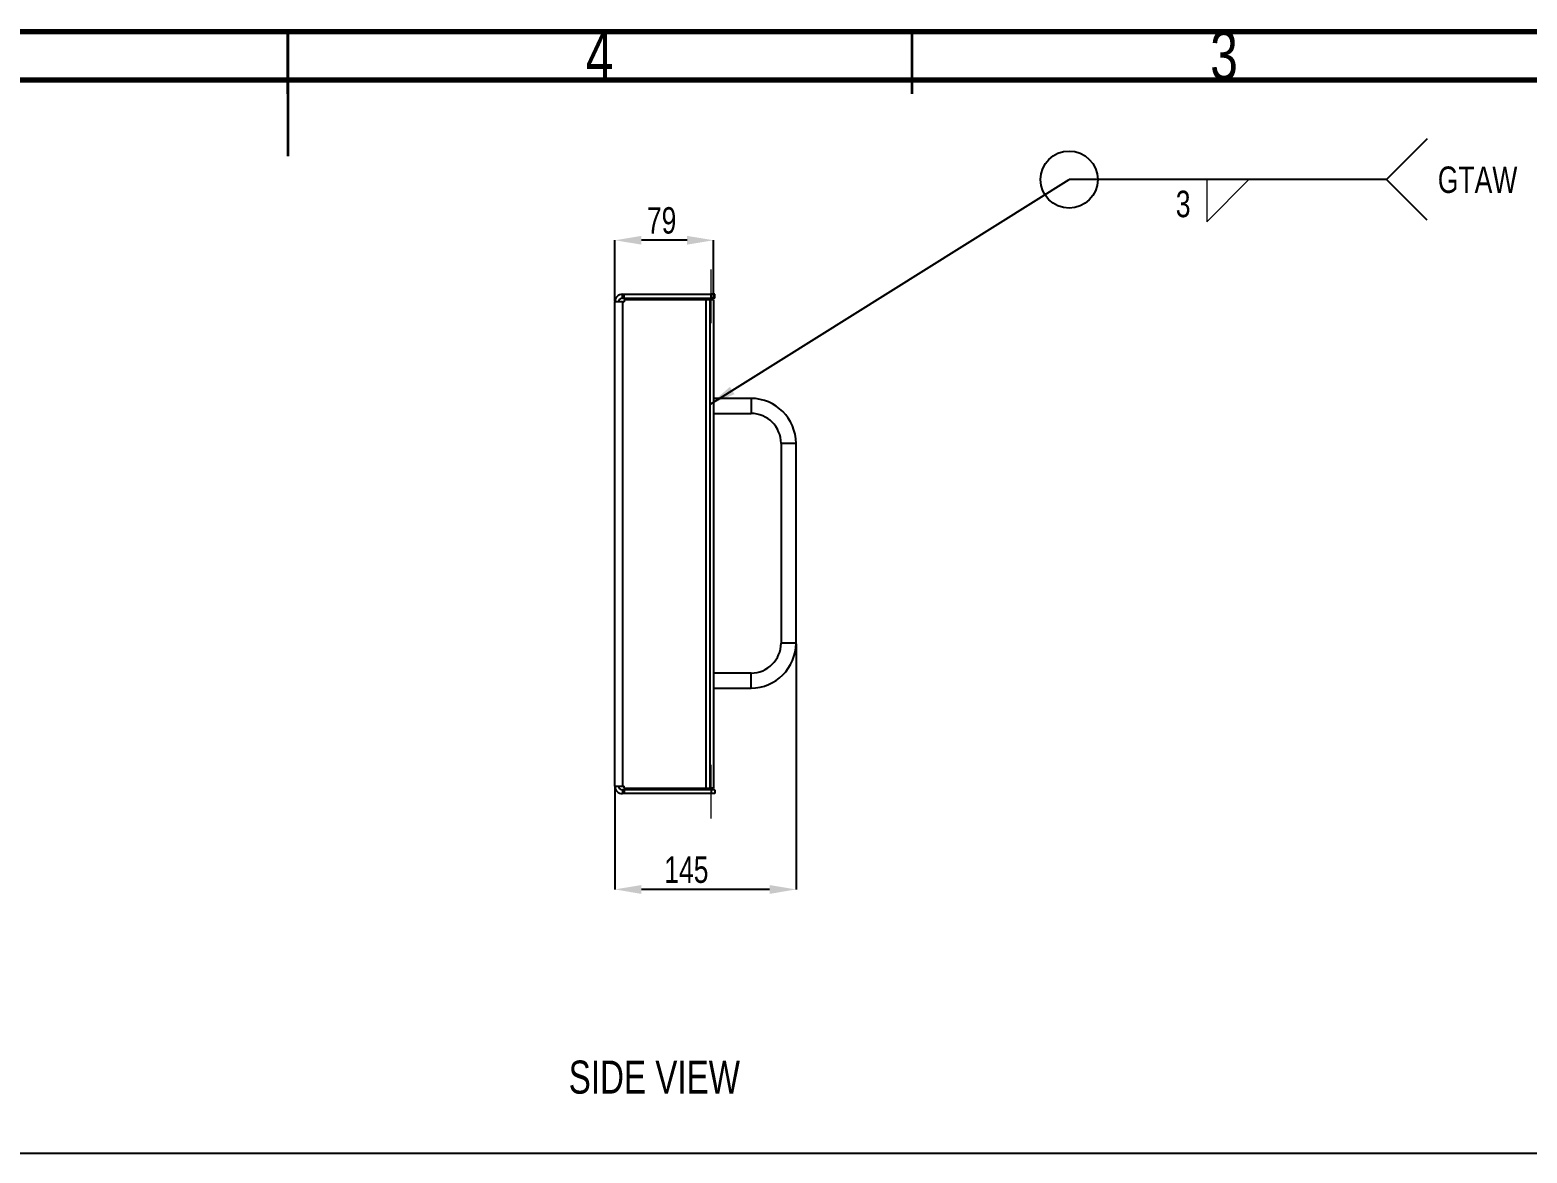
# Model space of a CAD drawing. Header units: millimetres. Extents: x 15 to 1266, y -324 to 294.
# Drawn here: x 196.1 to 316, y -126.4 to -36.4 of the extents above; entities that cross this region are included whole.
import ezdxf

# ---------------------------------------------------------------- set-up
doc = ezdxf.new("R2010")
doc.units = ezdxf.units.MM
doc.header["$PDSIZE"] = -1
doc.linetypes.add('CENTERX2', pattern=[20.32, 12.7, -2.54, 2.54, -2.54])
doc.layers.add('FORMAT', color=7, linetype='Continuous')
doc.styles.add('SLDTEXTSTYLE0', font='TXT', dxfattribs={"width": 0.75})
doc.dimstyles.new('SLDDIMSTYLE1', dxfattribs={"dimtxt": 0.18, "dimasz": 2.116667, "dimexe": 0, "dimexo": 0.0625, "dimgap": 0, "dimtad": 0, "dimtih": 1, "dimtoh": 1, "dimdec": 0, "dimrnd": 1e-09, "dimzin": 0, "dimdsep": 46, "dimtxsty": 'Standard', "dimsah": 1, "dimcen": 0.09, "dimadec": 0, "dimazin": 0, "dimtfac": 2.116667, "dimtdec": 0, "dimtofl": 0, "dimtmove": 0, "dimatfit": 3, "dimfxl": 1, "dimfrac": 2, "dimtolj": 1, "dimtzin": 0, "dimarcsym": 0})
doc.dimstyles.new('SLDDIMSTYLE8', dxfattribs={"dimtxt": 2.116667, "dimasz": 2.116667, "dimexe": 0, "dimexo": 0.0625, "dimgap": 0.529167, "dimtad": 1, "dimdec": 0, "dimlfac": 10, "dimrnd": 1e-09, "dimzin": 12, "dimdsep": 46, "dimtxsty": 'SLDTEXTSTYLE0', "dimsah": 1, "dimcen": 0.09, "dimadec": 0, "dimazin": 3, "dimtfac": 1, "dimtdec": 0, "dimtmove": 0, "dimatfit": 0, "dimfxl": 1, "dimfrac": 2, "dimtolj": 1, "dimtzin": 12, "dimarcsym": 0})

# ---------------------------------------------------------------- blocks, each defined once
blk = doc.blocks.new('*D733')
at = {"layer": 'Defpoints', "color": 0}
for p in [(257.43, -85.53), (242.93, -96.99), (242.93, -105.26)]:
    blk.add_point(p, dxfattribs=at)
at = {"layer": 'FORMAT', "color": 0, "lineweight": -2}
for p, q in [((257.43, -85.59), (257.43, -105.26)), ((242.93, -97.05), (242.93, -105.26)), ((255.31, -105.26), (245.05, -105.26))]:
    blk.add_line(p, q, dxfattribs=at)
at = {"layer": 'FORMAT', "color": 0}
for points in [[(245.05, -104.91), (245.05, -105.62), (242.93, -105.26)], [(255.31, -104.91), (255.31, -105.62), (257.43, -105.26)]]:
    blk.add_solid(points, dxfattribs=at)
at = {"layer": 'FORMAT', "color": 0, "insert": (248.65, -102.62), "char_height": 2.117, "attachment_point": 2, "style": 'SLDTEXTSTYLE0'}
blk.add_mtext('\\A1;145', dxfattribs=at)
blk = doc.blocks.new('*D734')
at = {"layer": 'Defpoints', "color": 0}
for p in [(242.93, -53.26), (242.93, -58.19), (250.83, -58.03)]:
    blk.add_point(p, dxfattribs=at)
at = {"layer": 'FORMAT', "color": 0, "lineweight": -2}
for p, q in [((242.93, -58.13), (242.93, -53.26)), ((248.71, -53.26), (245.05, -53.26)), ((250.83, -57.97), (250.83, -53.26))]:
    blk.add_line(p, q, dxfattribs=at)
at = {"layer": 'FORMAT', "color": 0}
for points in [[(245.05, -52.91), (245.05, -53.61), (242.93, -53.26)], [(248.71, -52.91), (248.71, -53.61), (250.83, -53.26)]]:
    blk.add_solid(points, dxfattribs=at)
at = {"layer": 'FORMAT', "color": 0, "insert": (246.67, -50.61), "char_height": 2.117, "attachment_point": 2, "style": 'SLDTEXTSTYLE0'}
blk.add_mtext('\\A1;79', dxfattribs=at)
blk = doc.blocks.new('SW_SYMBOL_AWLD_FILL')
at = {"color": 0, "linetype": 'Continuous', "lineweight": 0}
for p, q in [((0, 0), (0, 1250)), ((0, 1250), (1250, 0)), ((1250, 0), (0, 0))]:
    blk.add_line(p, q, dxfattribs=at)
blk = doc.blocks.new('SW_WELDSYMBOL_3')
at = {"layer": 'FORMAT', "color": 0}
for p, q in [((28.66, 3.26), (25.4, 0)), ((25.4, 0), (0, 0)), ((28.66, -3.26), (25.4, 0))]:
    blk.add_line(p, q, dxfattribs=at)
blk.add_circle((0, 0), 2.29, dxfattribs=at)
at = {"layer": 'FORMAT', "color": 0, "extrusion": (0, 0, -1), "xscale": 0.0027037109, "yscale": 0.0027037109, "zscale": 0.0027037109, "rotation": 180}
blk.add_blockref('SW_SYMBOL_AWLD_FILL', (-11.02, 0), dxfattribs=at)
at = {"layer": 'FORMAT', "color": 0, "attachment_point": 1, "style": 'SLDTEXTSTYLE0'}
for s, insert, char_height in [('GTAW', (29.52, 1.05), 2.117), ('3', (8.54, -0.89), 2.12)]:
    blk.add_mtext(s, dxfattribs=dict(at, insert=insert, char_height=char_height))

msp = doc.modelspace()

# ---------------------------------------------------------------- linework, layer by layer
at = {"color": 7, "linetype": 'Continuous', "lineweight": 70}
for p, q in [((16.738536, -36.5306917), (416.738536, -36.5306917)), ((21.738536, -40.3971667), (411.1410081, -40.3971667))]:
    msp.add_line(p, q, dxfattribs=at)
at = {"color": 7, "linetype": 'Continuous', "lineweight": 35}
for p, q in [((216.738536, -36.5296917), (216.738536, -46.5316917)), ((216.738536, -41.5306917), (216.738536, -36.5306917)), ((266.738536, -41.5306917), (266.738536, -36.5306917))]:
    msp.add_line(p, q, dxfattribs=at)
at = {"color": 7, "linetype": 'Continuous', "lineweight": 25}
for p, q in [((242.9285517, -96.9889583), (242.9285517, -58.1889572)), ((243.5285514, -58.1889572), (242.9285517, -58.1889572)), ((243.5285514, -57.8889581), (243.5285514, -57.5889574)), ((243.5285514, -57.5889574), (243.6776115, -57.5889574)), ((243.5285514, -57.8889581), (243.6776115, -57.8889581)), ((243.5285514, -58.1889572), (243.5285514, -96.9889583)), ((243.5285514, -58.1889572), (243.6776115, -58.1889572)), ((243.6776115, -57.8889581), (243.6776115, -57.5889574)), ((243.6776115, -57.5889574), (250.6285517, -57.5889574)), ((243.6776115, -57.8889581), (250.6285517, -57.8889581)), ((243.6776115, -58.030379), (243.6776115, -58.1889572)), ((250.2285516, -58.030379), (243.6776115, -58.030379)), ((250.2285516, -97.1475365), (250.2285516, -58.030379)), ((250.5285517, -58.030379), (250.2285516, -58.030379)), ((250.5285517, -58.030379), (250.5285517, -97.1475365)), ((250.8285515, -58.030379), (250.5285517, -58.030379)), ((250.6285517, -57.8889581), (250.6285517, -57.5889574)), ((250.9285515, -57.5889574), (250.6285517, -57.5889574)), ((250.9285515, -57.8889581), (250.6285517, -57.8889581)), ((250.8285515, -58.030379), (250.8285515, -97.1475365)), ((250.9285515, -57.8889581), (250.9285515, -57.5889574)), ((253.8285515, -65.9303794), (250.8285515, -65.9303794)), ((250.8285515, -67.1303788), (253.8285515, -67.1303788)), ((256.2285515, -69.5303792), (256.2285515, -85.5303789)), ((257.4285517, -85.5303789), (257.4285517, -69.5303792)), ((253.8285515, -87.9303785), (250.8285515, -87.9303785)), ((250.8285515, -89.1303795), (253.8285515, -89.1303795)), ((242.9285517, -96.9889583), (243.5285514, -96.9889583)), ((243.5285514, -96.9889583), (243.6776115, -96.9889583)), ((243.6776115, -97.1475365), (243.6776115, -96.9889583)), ((243.5285514, -97.2889574), (243.5285514, -97.588958)), ((243.6776115, -97.2889574), (243.5285514, -97.2889574)), ((243.6776115, -97.588958), (243.5285514, -97.588958)), ((243.6776115, -97.1475365), (250.2285516, -97.1475365)), ((243.6776115, -97.2889574), (243.6776115, -97.588958)), ((250.6285517, -97.2889574), (243.6776115, -97.2889574)), ((250.6285517, -97.588958), (243.6776115, -97.588958)), ((250.2285516, -97.1475365), (250.5285517, -97.1475365)), ((250.8285515, -97.1475365), (250.5285517, -97.1475365)), ((250.6285517, -97.2889574), (250.6285517, -97.588958)), ((250.9285515, -97.2889574), (250.6285517, -97.2889574)), ((250.9285515, -97.588958), (250.6285517, -97.588958)), ((250.9285515, -97.2889574), (250.9285515, -97.588958))]:
    msp.add_line(p, q, dxfattribs=at)
at = {"color": 8, "linetype": 'Continuous', "lineweight": 25}
for p, q in [((253.8285515, -65.9303794), (253.8285515, -66.5303791)), ((253.8285515, -66.5303791), (253.8285515, -67.1303788)), ((256.8285519, -69.5303792), (256.2285515, -69.5303792)), ((257.4285517, -69.5303792), (256.8285519, -69.5303792)), ((256.8285519, -85.5303789), (256.2285515, -85.5303789)), ((257.4285517, -85.5303789), (256.8285519, -85.5303789)), ((253.8285515, -88.5303797), (253.8285515, -87.9303785)), ((253.8285515, -89.1303795), (253.8285515, -88.5303797))]:
    msp.add_line(p, q, dxfattribs=at)
at = {"color": 7, "linetype": 'Continuous', "lineweight": 25}
for centre, radius, start, end in [((243.5285516, -58.1889578), 0.6, 90, 180), ((243.5285516, -58.1889578), 0.3, 90, 180), ((253.8285516, -69.5303792), 3.6, 0, 90), ((253.8285516, -69.5303792), 2.4, 0, 90), ((253.8285516, -85.5303792), 2.4, 270, 0), ((253.8285516, -85.5303792), 3.6, 270, 0), ((243.5285516, -96.9889578), 0.6, 180, 270), ((243.5285516, -96.9889578), 0.3, 180, 270)]:
    msp.add_arc(centre, radius, start, end, dxfattribs=at)
at = {"layer": 'FORMAT', "linetype": 'CENTERX2', "lineweight": 18}
for p, q in [((250.6285516, -59.8889578), (250.6285516, -55.5889578)), ((250.6285516, -99.5889578), (250.6285516, -95.2889578))]:
    msp.add_line(p, q, dxfattribs=at)
at = {"layer": 'FORMAT'}
msp.add_line((21.738536, -126.3802348), (319.5951592, -126.3802348), dxfattribs=at)

# ---------------------------------------------------------------- block references
msp.add_blockref('SW_WELDSYMBOL_3', (279.2925348, -48.4016757), dxfattribs=at)

# ---------------------------------------------------------------- texts
at = {"color": 7, "linetype": 'Continuous', "lineweight": 0, "style": 'SLDTEXTSTYLE0'}
for s, insert, char_height, attachment_point in [('4', (241.6985729, -36.4705376), 3.96875, 2), ('3', (291.6985729, -36.4705376), 3.96875, 2), ('SIDE VIEW', (239.2312491, -118.9700014), 2.64583333, 1)]:
    msp.add_mtext(s, dxfattribs=dict(at, insert=insert, char_height=char_height, attachment_point=attachment_point))

# ---------------------------------------------------------------- dimensions: what is measured, and where the dimension line sits
at = {"layer": 'FORMAT'}
for base, p1, p2, picture, middle in [((242.9285516, -53.2604675), (250.8285516, -58.0303792), (242.9285516, -58.1889578), '*D734', (246.6680029, -53.2604675)), ((242.9285516, -105.2630064), (257.4285516, -85.5303792), (242.9285516, -96.9889578), '*D733', (248.6533535, -105.2630064))]:
    dim = msp.add_linear_dim(base=base, p1=p1, p2=p2, dimstyle='SLDDIMSTYLE8', dxfattribs=at)
    dim.commit()
    dim.dimension.update_dxf_attribs({"geometry": picture, "text_midpoint": middle, "dimtype": 160})

# ---------------------------------------------------------------- leaders
msp.add_leader([(250.5285516, -66.4181035), (279.2925348, -48.4016757)], dimstyle='SLDDIMSTYLE1', dxfattribs=at)

doc.saveas('drawing.dxf')
